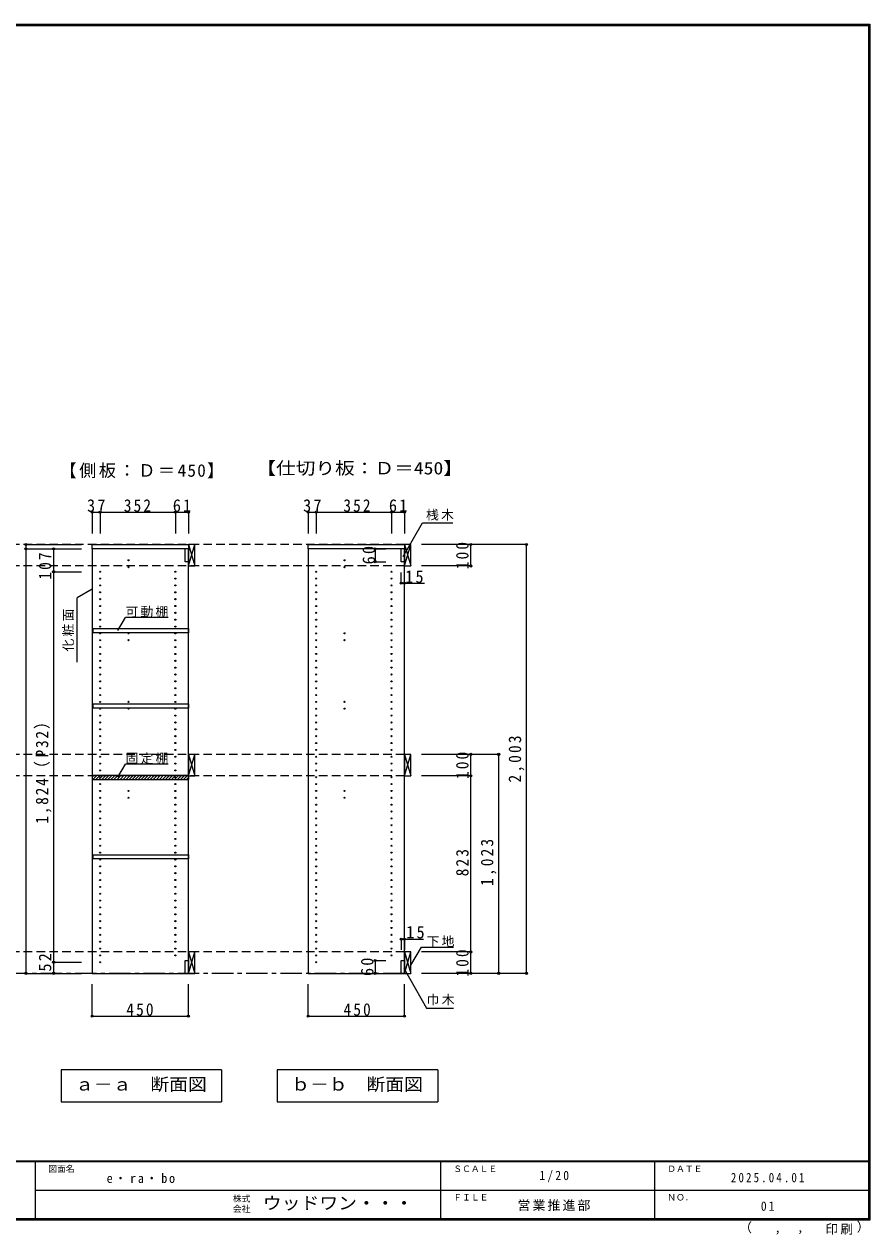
# Model space of a CAD drawing. Units: millimetres at full size, sheet at 1:20; some dimension numbers follow another scale. Extents: x -3922 to 3878, y -2932 to 2722.
# Drawn here: x -74 to 3878, y -2932 to 2722 of the extents above; entities that cross this region are included whole.
import ezdxf
from ezdxf.enums import TextEntityAlignment as Align

# ---------------------------------------------------------------- set-up
doc = ezdxf.new("R2010")
doc.units = ezdxf.units.MM
doc.header["$LTSCALE"] = 20
doc.header["$PDMODE"] = 32
doc.header["$PDSIZE"] = 10
doc.linetypes.add('CHAIN1', pattern=[8, 5, -1, 1, -1])
doc.linetypes.add('DASHED2', pattern=[3, 2, -1])
for name, color, linetype in [('0-2_本体', 2, 'Continuous'), ('0-3_固定棚', 3, 'Continuous'), ('0-4_可動棚', 3, 'Continuous'), ('0-5', 4, 'Continuous'), ('0-7_桟木・巾木', 2, 'Continuous'), ('0-8_引き出し', 3, 'Continuous'), ('0-A_文字', 7, 'Continuous'), ('0-B_寸法', 7, 'Continuous'), ('0-C_ハッチ', 4, 'Continuous'), ('F-1_枠', 6, 'Continuous'), ('F-A_文字', 7, 'Continuous')]:
    doc.layers.add(name, color=color, linetype=linetype)
doc.styles.add('ＭＳ ゴシック', font='')
doc.styles.get('ＭＳ ゴシック').set_extended_font_data('MS Gothic')

msp = doc.modelspace()

# ---------------------------------------------------------------- linework, layer by layer
at = {"layer": '0-2_本体'}
for p, q in [((243.47, 271.73), (243.47, 291.73)), ((243.47, 291.73), (693.47, 291.73)), ((693.47, 291.73), (693.47, 271.73)), ((1253.47, 271.73), (1253.47, 291.73)), ((1253.47, 291.73), (1703.47, 291.73)), ((1703.47, 291.73), (1703.47, 271.73)), ((693.47, 271.73), (243.47, 271.73)), ((1703.47, 271.73), (1253.47, 271.73))]:
    msp.add_line(p, q, dxfattribs=at)
at = {"layer": '0-3_固定棚', "color": 2}
for p, q in [((243.47, -785.27), (243.47, -805.27)), ((243.47, -785.27), (693.47, -785.27)), ((693.47, -785.27), (693.47, -805.27)), ((243.47, -805.27), (693.47, -805.27))]:
    msp.add_line(p, q, dxfattribs=at)
at = {"layer": '0-4_可動棚', "color": 2}
for points in [[(248.47, -100.77), (693.47, -100.77), (693.47, -120.77), (248.47, -120.77)], [(248.47, -452.77), (693.47, -452.77), (693.47, -472.77), (248.47, -472.77)], [(248.47, -1156.77), (693.47, -1156.77), (693.47, -1176.77), (248.47, -1176.77)]]:
    msp.add_lwpolyline(points, close=True, dxfattribs=at)
at = {"layer": '0-5', "color": 3}
for p, q in [((243.47, 271.73), (243.47, -1711.27)), ((693.47, 271.73), (243.47, 271.73)), ((693.47, -1711.27), (693.47, 271.73)), ((1253.47, 271.73), (1253.47, -1711.27)), ((1703.47, 271.73), (1253.47, 271.73)), ((1703.47, -1711.27), (1703.47, 271.73)), ((243.47, -1711.27), (693.47, -1711.27)), ((1253.47, -1711.27), (1703.47, -1711.27))]:
    msp.add_line(p, q, dxfattribs=at)
at = {"layer": '0-5'}
for centre in [(413.47, 218.23), (413.47, 186.23), (1423.47, 218.23), (1423.47, 186.23), (280.47, 164.73), (280.47, 132.73), (632.47, 164.73), (632.47, 132.73), (1290.47, 164.73), (1290.47, 132.73), (1642.47, 164.73), (1642.47, 132.73), (280.47, 100.73), (280.47, 68.73), (632.47, 100.73), (632.47, 68.73), (1290.47, 100.73), (1290.47, 68.73), (1642.47, 100.73), (1642.47, 68.73), (280.47, 36.73), (280.47, 4.73), (632.47, 36.73), (632.47, 4.73), (1290.47, 36.73), (1290.47, 4.73), (1642.47, 36.73), (1642.47, 4.73), (280.47, -27.27), (632.47, -27.27), (1290.47, -27.27), (1642.47, -27.27), (280.47, -59.27), (280.47, -91.27), (632.47, -59.27), (632.47, -91.27), (1290.47, -59.27), (1290.47, -91.27), (1642.47, -59.27), (1642.47, -91.27), (280.47, -123.27), (280.47, -155.27), (413.47, -122.77), (413.47, -154.77), (632.47, -123.27), (632.47, -155.27), (1290.47, -123.27), (1290.47, -155.27), (1423.47, -122.77), (1423.47, -154.77), (1642.47, -123.27), (1642.47, -155.27), (280.47, -187.27), (280.47, -219.27), (632.47, -187.27), (632.47, -219.27), (1290.47, -187.27), (1290.47, -219.27), (1642.47, -187.27), (1642.47, -219.27), (280.47, -251.27), (280.47, -283.27), (632.47, -251.27), (632.47, -283.27), (1290.47, -251.27), (1290.47, -283.27), (1642.47, -251.27), (1642.47, -283.27), (280.47, -315.27), (632.47, -315.27), (1290.47, -315.27), (1642.47, -315.27), (280.47, -347.27), (280.47, -379.27), (632.47, -347.27), (632.47, -379.27), (1290.47, -347.27), (1290.47, -379.27), (1642.47, -347.27), (1642.47, -379.27), (280.47, -411.27), (280.47, -443.27), (413.47, -442.77), (632.47, -411.27), (632.47, -443.27), (1290.47, -411.27), (1290.47, -443.27), (1423.47, -442.77), (1642.47, -411.27), (1642.47, -443.27), (280.47, -475.27), (280.47, -507.27), (413.47, -474.77), (632.47, -475.27), (632.47, -507.27), (1290.47, -475.27), (1290.47, -507.27), (1423.47, -474.77), (1642.47, -475.27), (1642.47, -507.27), (280.47, -539.27), (632.47, -539.27), (1290.47, -539.27), (1642.47, -539.27), (280.47, -571.27), (280.47, -603.27), (632.47, -571.27), (632.47, -603.27), (1290.47, -571.27), (1290.47, -603.27), (1642.47, -571.27), (1642.47, -603.27), (280.47, -635.27), (280.47, -667.27), (632.47, -635.27), (632.47, -667.27), (1290.47, -635.27), (1290.47, -667.27), (1642.47, -635.27), (1642.47, -667.27), (280.47, -699.27), (280.47, -731.27), (632.47, -699.27), (632.47, -731.27), (1290.47, -699.27), (1290.47, -731.27), (1642.47, -699.27), (1642.47, -731.27), (280.47, -763.27), (632.47, -763.27), (1290.47, -763.27), (1642.47, -763.27), (280.47, -795.27), (280.47, -827.27), (632.47, -795.27), (632.47, -827.27), (1290.47, -795.27), (1290.47, -827.27), (1642.47, -795.27), (1642.47, -827.27), (280.47, -859.27), (280.47, -891.27), (413.47, -858.77), (413.47, -890.77), (632.47, -859.27), (632.47, -891.27), (1290.47, -859.27), (1290.47, -891.27), (1423.47, -858.77), (1423.47, -890.77), (1642.47, -859.27), (1642.47, -891.27), (280.47, -923.27), (280.47, -955.27), (632.47, -923.27), (632.47, -955.27), (1290.47, -923.27), (1290.47, -955.27), (1642.47, -923.27), (1642.47, -955.27), (280.47, -987.27), (280.47, -1019.27), (632.47, -987.27), (632.47, -1019.27), (1290.47, -987.27), (1290.47, -1019.27), (1642.47, -987.27), (1642.47, -1019.27), (280.47, -1051.27), (632.47, -1051.27), (1290.47, -1051.27), (1642.47, -1051.27), (280.47, -1083.27), (280.47, -1115.27), (632.47, -1083.27), (632.47, -1115.27), (1290.47, -1083.27), (1290.47, -1115.27), (1642.47, -1083.27), (1642.47, -1115.27), (280.47, -1147.27), (280.47, -1179.27), (632.47, -1147.27), (632.47, -1179.27), (1290.47, -1147.27), (1290.47, -1179.27), (1642.47, -1147.27), (1642.47, -1179.27), (280.47, -1211.27), (280.47, -1243.27), (632.47, -1211.27), (632.47, -1243.27), (1290.47, -1211.27), (1290.47, -1243.27), (1642.47, -1211.27), (1642.47, -1243.27), (280.47, -1275.27), (632.47, -1275.27), (1290.47, -1275.27), (1642.47, -1275.27), (280.47, -1307.27), (280.47, -1339.27), (632.47, -1307.27), (632.47, -1339.27), (1290.47, -1307.27), (1290.47, -1339.27), (1642.47, -1307.27), (1642.47, -1339.27), (280.47, -1371.27), (280.47, -1403.27), (632.47, -1371.27), (632.47, -1403.27), (1290.47, -1371.27), (1290.47, -1403.27), (1642.47, -1371.27), (1642.47, -1403.27), (280.47, -1435.27), (280.47, -1467.27), (632.47, -1435.27), (632.47, -1467.27), (1290.47, -1435.27), (1290.47, -1467.27), (1642.47, -1435.27), (1642.47, -1467.27), (280.47, -1499.27), (632.47, -1499.27), (1290.47, -1499.27), (1642.47, -1499.27), (280.47, -1531.27), (280.47, -1563.27), (632.47, -1531.27), (632.47, -1563.27), (1290.47, -1531.27), (1290.47, -1563.27), (1642.47, -1531.27), (1642.47, -1563.27), (280.47, -1595.27), (280.47, -1627.27), (632.47, -1595.27), (632.47, -1627.27), (1290.47, -1595.27), (1290.47, -1627.27), (1642.47, -1595.27), (1642.47, -1627.27), (280.47, -1659.27), (1290.47, -1659.27)]:
    msp.add_circle(centre, 2.5, dxfattribs=at)
at = {"layer": '0-7_桟木・巾木'}
for p, q in [((693.47, 271.73), (678.47, 271.73)), ((678.47, 211.73), (678.47, 271.73)), ((693.47, 271.73), (693.47, 230.73)), ((1703.47, 271.73), (1688.47, 271.73)), ((1688.47, 211.73), (1688.47, 271.73)), ((1703.47, 271.73), (1703.47, 230.73)), ((678.47, -1651.27), (693.47, -1651.27)), ((693.47, -1651.27), (693.47, -1711.27)), ((1688.47, -1651.27), (1703.47, -1651.27)), ((1703.47, -1651.27), (1703.47, -1711.27))]:
    msp.add_line(p, q, dxfattribs=at)
for points in [[(693.47, 211.73), (681.97, 211.73), (678.47, 211.73)], [(1703.47, 211.73), (1691.97, 211.73), (1688.47, 211.73)], [(693.47, -1711.27), (678.47, -1711.27), (678.47, -1651.27)], [(1703.47, -1711.27), (1688.47, -1711.27), (1688.47, -1651.27)]]:
    msp.add_lwpolyline(points, dxfattribs=at)
at = {"layer": '0-8_引き出し'}
for p, q in [((693.47, 291.73), (693.47, 191.73)), ((723.47, 291.73), (693.47, 291.73)), ((723.47, 191.73), (723.47, 291.73)), ((1703.47, 291.73), (1703.47, 191.73)), ((1733.47, 291.73), (1703.47, 291.73)), ((1733.47, 191.73), (1733.47, 291.73)), ((693.47, 191.73), (723.47, 191.73)), ((1703.47, 191.73), (1733.47, 191.73)), ((1703.47, -688.27), (1703.47, -788.27)), ((1733.47, -688.27), (1703.47, -688.27)), ((1733.47, -788.27), (1733.47, -688.27)), ((1703.47, -788.27), (1733.47, -788.27)), ((693.47, -1611.27), (693.47, -1711.27)), ((723.47, -1611.27), (693.47, -1611.27)), ((723.47, -1711.27), (723.47, -1611.27)), ((1703.47, -1611.27), (1703.47, -1711.27)), ((1733.47, -1611.27), (1703.47, -1611.27)), ((1733.47, -1711.27), (1733.47, -1611.27)), ((693.47, -1711.27), (723.47, -1711.27)), ((1703.47, -1711.27), (1733.47, -1711.27))]:
    msp.add_line(p, q, dxfattribs=at)
at = {"layer": '0-8_引き出し', "color": 7}
for p, q in [((693.47, 191.73), (723.47, 291.73)), ((693.47, 291.73), (723.47, 191.73)), ((1703.47, 191.73), (1733.47, 291.73)), ((1703.47, 291.73), (1733.47, 191.73)), ((693.47, -688.27), (723.47, -788.27)), ((693.47, -788.27), (723.47, -688.27)), ((1703.47, -788.27), (1733.47, -688.27)), ((1703.47, -688.27), (1733.47, -788.27)), ((693.47, -1711.27), (723.47, -1611.27)), ((693.47, -1611.27), (723.47, -1711.27)), ((1703.47, -1711.27), (1733.47, -1611.27)), ((1703.47, -1611.27), (1733.47, -1711.27))]:
    msp.add_line(p, q, dxfattribs=at)
at = {"layer": '0-8_引き出し'}
msp.add_lwpolyline([(723.47, -788.27), (723.47, -688.27), (693.47, -688.27), (693.47, -788.27)], close=True, dxfattribs=at)
at = {"layer": '0-A_文字'}
for p, q in [((1696.8, 236.27), (1787.67, 393.67)), ((1787.67, 393.67), (1929.9, 393.67)), ((243.47, 82.66), (173.47, 42.25)), ((173.47, -257.75), (173.47, 42.25)), ((364.34, -109.83), (399.36, -49.18)), ((599.36, -49.18), (399.36, -49.18)), ((364.34, -794.33), (399.36, -733.68)), ((599.36, -733.68), (399.36, -733.68)), ((1733.47, -1672.95), (1782.24, -1588.48)), ((1782.24, -1588.48), (1932.77, -1588.48)), ((848.47, -2161.27), (848.47, -2311.27)), ((1858.47, -2161.27), (1858.47, -2311.27)), ((98.47, -2311.27), (848.47, -2311.27)), ((1108.47, -2311.27), (1858.47, -2311.27))]:
    msp.add_line(p, q, dxfattribs=at)
at = {"layer": '0-A_文字', "linetype": 'CHAIN1'}
msp.add_line((1703.47, -1711.27), (-1946.53, -1711.27), dxfattribs=at)
at = {"layer": '0-A_文字'}
for points in [[(1699.66, -1687.54), (1806.74, -1873.01), (1932.77, -1873.01)], [(848.47, -2161.27), (98.47, -2161.27), (98.47, -2311.27)], [(1858.47, -2161.27), (1108.47, -2161.27), (1108.47, -2311.27)]]:
    msp.add_lwpolyline(points, dxfattribs=at)
at = {"layer": '0-B_寸法', "color": 4}
for p, q in [((243.47, 442.73), (243.47, 342.73)), ((243.47, 442.73), (693.47, 442.73)), ((280.47, 442.73), (280.47, 342.73)), ((632.47, 442.73), (632.47, 342.73)), ((693.47, 442.73), (693.47, 342.73)), ((1253.47, 442.73), (1253.47, 342.73)), ((1253.47, 442.73), (1703.47, 442.73)), ((1290.47, 442.73), (1290.47, 342.73)), ((1642.47, 442.73), (1642.47, 342.73)), ((1703.47, 442.73), (1703.47, 342.73)), ((-66.53, 291.73), (-66.53, 271.73)), ((-66.53, 291.73), (193.47, 291.73)), ((2013.47, 291.73), (1783.47, 291.73)), ((2273.47, 291.73), (1783.47, 291.73)), ((2013.47, 191.73), (2013.47, 291.73)), ((2273.47, -1711.27), (2273.47, 291.73)), ((-66.53, 271.73), (193.47, 271.73)), ((-66.53, 271.73), (-66.53, -1711.27)), ((63.47, 271.73), (193.47, 271.73)), ((63.47, 271.73), (63.47, 164.73)), ((1566.47, 271.73), (1566.47, 211.73)), ((1566.47, 271.73), (1616.47, 271.73)), ((1566.47, 211.73), (1616.47, 211.73)), ((2013.47, 191.73), (1783.47, 191.73)), ((63.47, 164.73), (193.47, 164.73)), ((63.47, 164.73), (63.47, -1659.27)), ((1688.47, 111.73), (1688.47, 161.73)), ((1703.47, 111.73), (1703.47, 161.73)), ((1688.47, 111.73), (1796.96, 111.73)), ((2013.47, -688.27), (1783.47, -688.27)), ((2013.47, -788.27), (2013.47, -688.27)), ((2143.47, -688.27), (2013.47, -688.27)), ((2143.47, -1711.27), (2143.47, -688.27)), ((2013.47, -788.27), (1783.47, -788.27)), ((2013.47, -1611.27), (2013.47, -788.27)), ((1688.47, -1551.27), (1688.47, -1601.27)), ((1688.47, -1551.27), (1791.93, -1551.27)), ((1703.47, -1551.27), (1703.47, -1601.27)), ((2013.47, -1611.27), (1783.47, -1611.27)), ((2013.47, -1711.27), (2013.47, -1611.27)), ((63.47, -1659.27), (193.47, -1659.27)), ((63.47, -1659.27), (63.47, -1711.27)), ((1566.47, -1651.27), (1566.47, -1711.27)), ((1566.47, -1651.27), (1616.47, -1651.27)), ((-66.53, -1711.27), (193.47, -1711.27)), ((63.47, -1711.27), (193.47, -1711.27)), ((1566.47, -1711.27), (1616.47, -1711.27)), ((2013.47, -1711.27), (1783.47, -1711.27)), ((2273.47, -1711.27), (1783.47, -1711.27)), ((2143.47, -1711.27), (2013.47, -1711.27)), ((243.47, -1911.27), (243.47, -1761.27)), ((693.47, -1911.27), (693.47, -1761.27)), ((1253.47, -1911.27), (1253.47, -1761.27)), ((1703.47, -1911.27), (1703.47, -1761.27)), ((243.47, -1911.27), (693.47, -1911.27)), ((1253.47, -1911.27), (1703.47, -1911.27))]:
    msp.add_line(p, q, dxfattribs=at)
at = {"layer": '0-B_寸法', "color": 4, "linetype": 'DASHED2'}
for p, q in [((1703.47, 291.73), (-1946.53, 291.73)), ((1703.47, 191.73), (-1946.53, 191.73)), ((1703.47, -688.27), (-1946.53, -688.27)), ((1703.47, -788.27), (-1946.53, -788.27)), ((1703.47, -1611.27), (-1946.53, -1611.27))]:
    msp.add_line(p, q, dxfattribs=at)
at = {"layer": '0-B_寸法'}
for p in [(243.47, 442.73), (280.47, 442.73), (632.47, 442.73), (693.47, 442.73), (1253.47, 442.73), (1290.47, 442.73), (1642.47, 442.73), (1703.47, 442.73), (-66.53, 291.73), (2013.47, 291.73), (2273.47, 291.73), (-66.53, 271.73), (63.47, 271.73), (1566.47, 271.73), (63.47, 164.73), (1566.47, 211.73), (2013.47, 191.73), (1688.47, 111.73), (1703.47, 111.73), (2013.47, -688.27), (2143.47, -688.27), (2013.47, -788.27), (1688.47, -1551.27), (1703.47, -1551.27), (2013.47, -1611.27), (63.47, -1659.27), (1566.47, -1651.27), (-66.53, -1711.27), (63.47, -1711.27), (1566.47, -1711.27), (2013.47, -1711.27), (2143.47, -1711.27), (2273.47, -1711.27), (243.47, -1911.27), (693.47, -1911.27), (1253.47, -1911.27), (1703.47, -1911.27)]:
    msp.add_point(p, dxfattribs=at)
at = {"layer": '0-C_ハッチ'}
for p, q in [((243.47, -794.22), (252.42, -785.27)), ((246.56, -805.27), (266.56, -785.27)), ((260.7, -805.27), (280.7, -785.27)), ((274.84, -805.27), (294.84, -785.27)), ((288.99, -805.27), (308.99, -785.27)), ((303.13, -805.27), (323.13, -785.27)), ((317.27, -805.27), (337.27, -785.27)), ((331.41, -805.27), (351.41, -785.27)), ((345.55, -805.27), (365.55, -785.27)), ((359.7, -805.27), (379.7, -785.27)), ((373.84, -805.27), (393.84, -785.27)), ((387.98, -805.27), (407.98, -785.27)), ((402.12, -805.27), (422.12, -785.27)), ((416.26, -805.27), (436.26, -785.27)), ((430.41, -805.27), (450.41, -785.27)), ((444.55, -805.27), (464.55, -785.27)), ((458.69, -805.27), (478.69, -785.27)), ((472.83, -805.27), (492.83, -785.27)), ((486.97, -805.27), (506.97, -785.27)), ((501.12, -805.27), (521.12, -785.27)), ((515.26, -805.27), (535.26, -785.27)), ((529.4, -805.27), (549.4, -785.27)), ((543.54, -805.27), (563.54, -785.27)), ((557.69, -805.27), (577.69, -785.27)), ((571.83, -805.27), (591.83, -785.27)), ((585.97, -805.27), (605.97, -785.27)), ((600.11, -805.27), (620.11, -785.27)), ((614.25, -805.27), (634.25, -785.27)), ((628.4, -805.27), (648.4, -785.27)), ((642.54, -805.27), (662.54, -785.27)), ((656.68, -805.27), (676.68, -785.27)), ((670.82, -805.27), (690.82, -785.27)), ((684.96, -805.27), (693.47, -796.76))]:
    msp.add_line(p, q, dxfattribs=at)
at = {"layer": 'F-1_枠'}
for p, q in [((-3922.03, 2722.29), (3877.97, 2722.29)), ((-3922.03, 2718.96), (3877.97, 2718.96)), ((-3922.03, 2715.63), (3877.97, 2715.63)), ((3871.3, 2722.29), (3871.3, -2864.37)), ((3874.63, 2722.29), (3874.63, -2864.37)), ((3877.97, 2722.29), (3877.97, -2864.37)), ((3877.97, -2587.71), (-3922.03, -2587.71)), ((3877.97, -2591.04), (-3922.03, -2591.04)), ((-22.03, -2591.04), (-22.03, -2857.71)), ((1871.3, -2591.04), (1871.3, -2857.71)), ((2871.3, -2591.04), (2871.3, -2857.71)), ((-22.03, -2724.37), (3871.3, -2724.38)), ((3877.97, -2857.71), (-3922.03, -2857.71)), ((3877.97, -2861.04), (-3922.03, -2861.04)), ((3877.97, -2864.37), (-3922.03, -2864.37))]:
    msp.add_line(p, q, dxfattribs=at)

# ---------------------------------------------------------------- texts
at = {"layer": '0-A_文字', "style": 'ＭＳ ゴシック'}
for s, width, p in [('【仕切り板：Ｄ＝450】', 1.15, (1010.97, 601.73)), ('ａ－ａ\u3000断面図', 1.1, (163.47, -2276.27)), ('ｂ－ｂ\u3000断面図', 1.1, (1173.47, -2276.27))]:
    msp.add_text(s, height=58.65, dxfattribs=dict(at, width=width)).set_placement(p, align=Align.BOTTOM_LEFT)
at = {"layer": '0-A_文字', "attachment_point": 7, "style": 'ＭＳ ゴシック'}
for s, insert, char_height in [('\\T1.15;【側板：Ｄ＝450】', (90.97, 601.73), 58.65), ('\\T1.17;桟木', (1803.88, 403.88), 43.99), ('\\T1.17;可動棚', (399.36, -49.18), 43.99), ('\\T1.17;固定棚', (399.36, -733.68), 43.99), ('\\T1.17;下地', (1806.74, -1588.48), 43.99), ('\\T1.17;巾木', (1806.74, -1861.06), 43.99)]:
    msp.add_mtext(s, dxfattribs=dict(at, insert=insert, char_height=char_height))
at = {"layer": '0-A_文字', "insert": (158.47, -207.75), "char_height": 43.99, "attachment_point": 7, "rotation": 90, "style": 'ＭＳ ゴシック'}
msp.add_mtext('\\T1.17;化粧面', dxfattribs=at)
at = {"layer": '0-B_寸法', "char_height": 58.65, "attachment_point": 7, "style": 'ＭＳ ゴシック'}
for s, insert in [('\\T1.27;\\W0.95;37', (219.47, 443.94)), ('\\T1.27;\\W0.9;352', (391.47, 443.94)), ('\\T1.27;\\W0.95;61', (620.47, 443.94)), ('\\T1.27;\\W0.95;37', (1229.47, 443.94)), ('\\T1.27;\\W0.9;352', (1417.47, 443.94)), ('\\T1.27;\\W0.95;61', (1630.47, 443.94)), ('\\T1.27;\\W0.95;15', (1706.36, 111.73)), ('\\T1.27;\\W0.95;15', (1711.38, -1548.8)), ('\\T1.27;\\W0.9;450', (403.47, -1910.06)), ('\\T1.27;\\W0.9;450', (1418.47, -1910.06))]:
    msp.add_mtext(s, dxfattribs=dict(at, insert=insert))
at = {"layer": '0-B_寸法', "char_height": 58.65, "attachment_point": 7, "rotation": 90, "style": 'ＭＳ ゴシック'}
for s, insert in [('\\T1.27;\\W0.9;100', (2003.47, 176.73)), ('\\T1.27;\\W0.9;107', (53.47, 127.97)), ('\\T1.27;\\W0.95;60', (1566.47, 199.23)), ('\\T1.23;\\W0.9;1,824（P32）', (53.47, -1012.27)), ('\\T1.28;\\W0.9;2,003', (2263.47, -819.77)), ('\\T1.27;\\W0.9;100', (2003.47, -803.27)), ('\\T1.28;\\W0.9;1,023', (2133.47, -1302.77)), ('\\T1.27;\\W0.9;823', (2003.47, -1257.77)), ('\\T1.27;\\W0.95;52', (53.47, -1703)), ('\\T1.27;\\W0.9;100', (2003.47, -1726.27)), ('\\T1.27;\\W0.95;60', (1558.86, -1723.77))]:
    msp.add_mtext(s, dxfattribs=dict(at, insert=insert))
at = {"layer": 'F-A_文字', "style": 'ＭＳ ゴシック'}
for s, height, p in [('図面名', 29.33, (37.97, -2647.71)), ('ＳＣＡＬＥ', 29.33, (1931.3, -2647.71)), ('ＤＡＴＥ', 29.33, (2931.3, -2647.71)), ('株式', 29.33, (901.3, -2787.04)), ('ＦＩＬＥ', 29.33, (1931.3, -2781.04)), ('ＮＯ．', 29.33, (2931.3, -2781.04)), ('会社', 29.33, (901.3, -2835.04)), ('（', 43.99, (3267.32, -2933.25)), ('）', 43.99, (3816.9, -2930.46)), (',', 43.99, (3432.15, -2933.25)), (',', 43.99, (3538.1, -2931.39))]:
    msp.add_text(s, height=height, dxfattribs=at).set_placement(p, align=Align.BOTTOM_LEFT)
at = {"layer": 'F-A_文字', "style": 'ＭＳ ゴシック', "width": 1.1}
msp.add_text('ウッドワン・・・', height=58.65, dxfattribs=at).set_placement((1041.3, -2831.04), align=Align.BOTTOM_LEFT)
at = {"layer": 'F-A_文字', "char_height": 43.99, "attachment_point": 7, "style": 'ＭＳ ゴシック'}
for s, insert in [('\\T1.28;\\W0.95;e・ra・bo', (311.3, -2691.04)), ('\\T1.38;\\W0.9;1/20', (2333.8, -2687.71)), ('\\T1.39;\\W0.85;2025.04.01', (3228.8, -2687.71)), ('\\T1.17;営業推進部', (2231.3, -2821.04)), ('\\T1.36;\\W0.9;01', (3368.8, -2821.04)), ('\\T1.17;印刷', (3670.07, -2932.32))]:
    msp.add_mtext(s, dxfattribs=dict(at, insert=insert))

doc.saveas('drawing.dxf')
